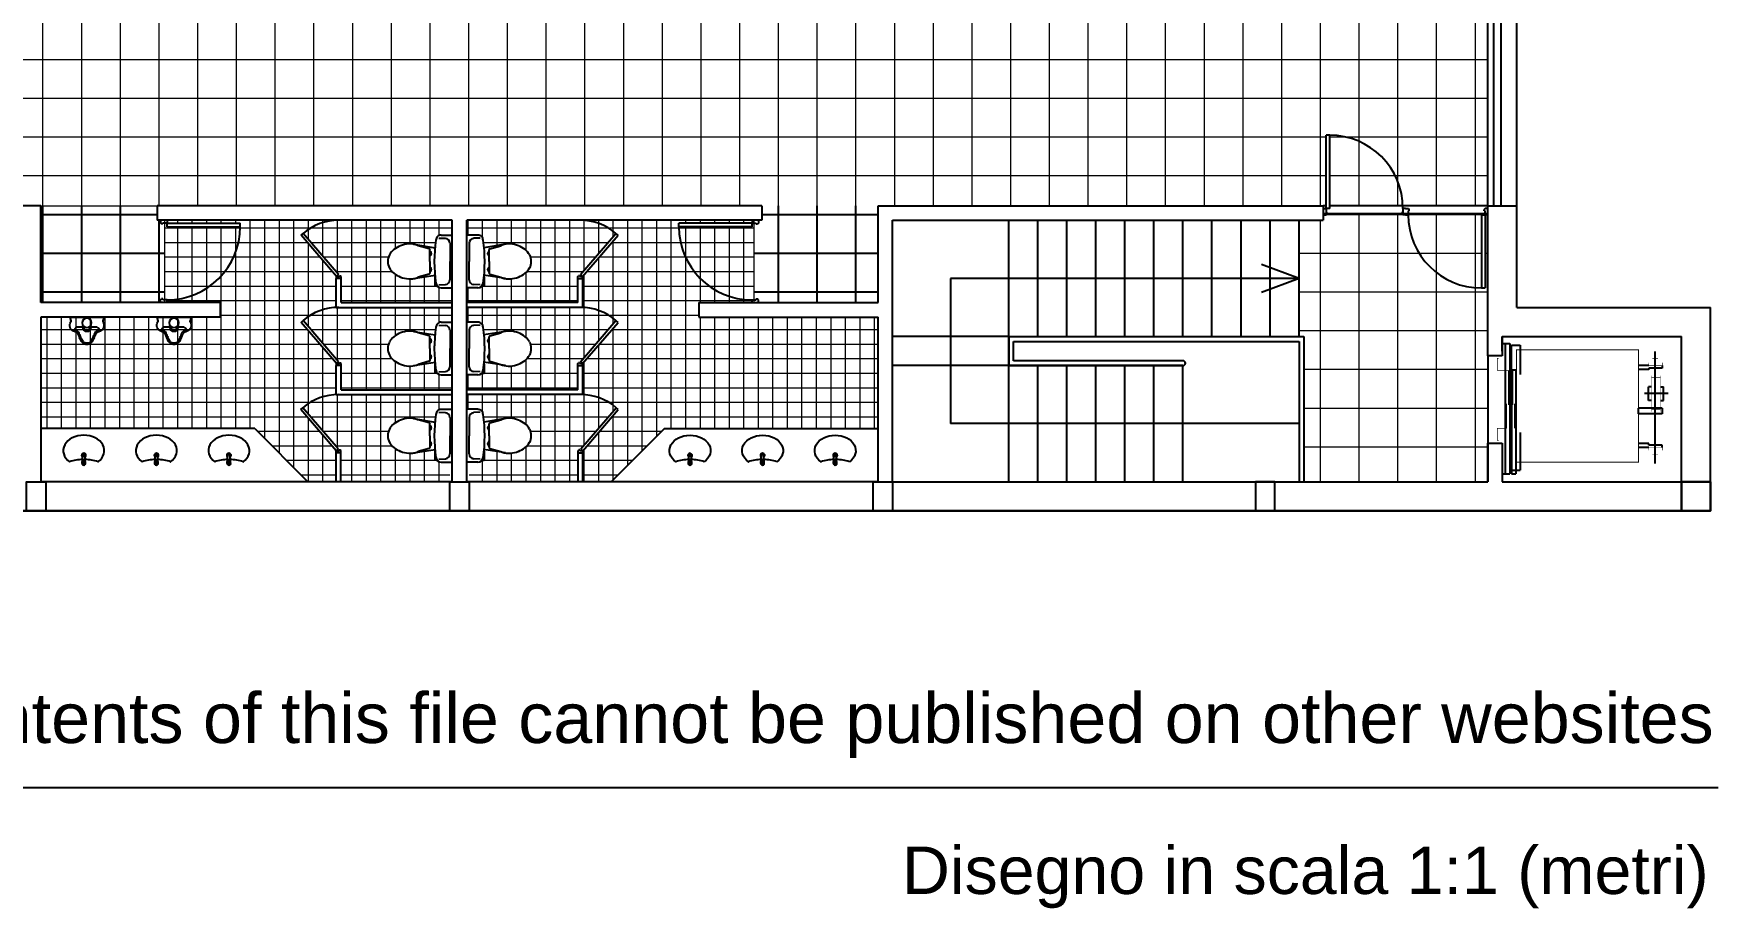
# Model space of a CAD drawing. Header units: millimetres. Extents: x 332.9 to 379.4, y 167.7 to 192.7.
# Drawn here: x 361.96 to 379.37, y 169.19 to 178.22 of the extents above; entities that cross this region are included whole.
import ezdxf

# ---------------------------------------------------------------- set-up
doc = ezdxf.new("R2010")
doc.units = ezdxf.units.MM
doc.layers.add('PAVIMENTAZIONE - flooring', color=250, linetype='Continuous', lineweight=5)
doc.styles.get("Standard").update_dxf_attribs({"font": 'arial.ttf'})
pattern_1 = [(90, (125.25827, 11.9578), (-0.4, 2e-17), []), (180, (125.25827, 11.9578), (-5e-17, -0.4), [])]
pattern_2 = [(180, (585.15074, 347.96846), (0, -0.15), []), (270, (585.15074, 347.96846), (0.15, -9e-18), [])]

msp = doc.modelspace()

# ---------------------------------------------------------------- hatches: boundary and pattern name
at = {"linetype": 'Continuous'}
h = msp.add_hatch(dxfattribs=at)
h.set_pattern_fill('_USER', color=256, scale=0.4, angle=90, style=0, double=1, pattern_type=0)
h.set_pattern_definition(pattern_1)
h.paths.add_polyline_path([(363.318, 176.269), (363.297, 176.269), (363.297, 176.26), (363.283, 176.26), (363.273, 176.269), (363.273, 176.297), (363.239, 176.297), (363.239, 176.447), (362.037, 176.447), (362.037, 175.447), (363.273, 175.447), (363.273, 175.476), (363.283, 175.485), (363.297, 175.485), (363.297, 175.476), (363.318, 175.476)])
h = msp.add_hatch(dxfattribs=at)
h.set_pattern_fill('_USER', color=256, scale=0.4, angle=90, style=0, double=1, pattern_type=0)
h.set_pattern_definition(pattern_1)
h.paths.add_polyline_path([(370.687, 176.447), (369.486, 176.447), (369.486, 176.297), (369.451, 176.297), (369.451, 176.269), (369.442, 176.26), (369.428, 176.26), (369.428, 176.269), (369.407, 176.269), (369.407, 175.476), (369.428, 175.476), (369.428, 175.485), (369.442, 175.485), (369.451, 175.476), (369.451, 175.447), (370.687, 175.447)])
at = {"layer": 'PAVIMENTAZIONE - flooring', "linetype": 'Continuous'}
h = msp.add_hatch(dxfattribs=at)
h.set_pattern_fill('_USER', color=251, scale=0.4, angle=90, style=0, double=1, pattern_type=0)
h.set_pattern_definition(pattern_1)
h.paths.add_polyline_path([(376.987, 178.447), (354.258, 178.447), (354.258, 178.433), (355.234, 178.433), (355.234, 178.384, -0.394387), (354.237, 177.447), (354.237, 177.447, -0.394387), (355.234, 176.511), (355.234, 176.462), (354.258, 176.462), (354.258, 176.447), (375.316, 176.447), (375.316, 177.175), (375.354, 177.175, -0.403471), (376.109, 176.447), (376.987, 176.447)])
h.paths.add_polyline_path([(355.234, 178.384), (354.258, 178.384), (354.258, 178.427), (354.237, 178.427), (354.237, 177.447, 0.394387)], flags=17)
h.paths.add_polyline_path([(354.237, 177.447), (354.237, 176.468), (354.258, 176.468), (354.258, 176.511), (355.234, 176.511, 0.394387)], flags=17)
h.paths.add_polyline_path([(375.354, 177.175), (375.354, 176.447), (376.109, 176.447, 0.403471)], flags=17)
h = msp.add_hatch(dxfattribs=at)
h.set_pattern_fill('_USER', color=251, scale=0.4, angle=90, style=0, double=1, pattern_type=0)
h.set_pattern_definition(pattern_1)
h.paths.add_polyline_path([(376.987, 176.354), (376.959, 176.354), (376.959, 175.598), (376.921, 175.598, -0.414214), (376.166, 176.354), (376.137, 176.354), (376.109, 176.354), (376.1, 176.363), (376.1, 176.372), (375.325, 176.372), (375.325, 176.363), (375.316, 176.354), (375.287, 176.354), (375.287, 176.297), (375.037, 176.297), (375.037, 175.097), (375.087, 175.097), (375.087, 173.597), (376.987, 173.597), (376.987, 173.997), (376.987, 174.897)])
h.paths.add_polyline_path([(376.921, 176.354), (376.959, 176.354), (376.959, 176.372), (376.166, 176.372), (376.166, 176.354, 0.414214), (376.921, 175.598)])
h = msp.add_hatch(dxfattribs=at)
h.set_pattern_fill('_USER', color=251, scale=0.15, style=0, double=1, pattern_type=0)
h.set_pattern_definition(pattern_2)
h.paths.add_polyline_path([(362.037, 174.147), (364.246, 174.147), (364.796, 173.597), (365.087, 173.597), (365.087, 173.897), (365.089, 173.897), (365.089, 173.918), (364.723, 174.343), (364.744, 174.362, -0.169865), (365.089, 174.497), (365.089, 174.797), (365.09, 174.797), (365.09, 174.818), (364.725, 175.243), (364.746, 175.262, -0.169187), (365.089, 175.397), (365.089, 175.697), (365.09, 175.697), (365.09, 175.718), (364.725, 176.143), (364.746, 176.162, -0.178241), (365.109, 176.297), (363.34, 176.297), (363.34, 176.269), (364.095, 176.269), (364.095, 176.231, -0.414214), (363.34, 175.476), (363.34, 175.447), (363.889, 175.447), (363.889, 175.297), (363.589, 175.297), (363.578, 175.258, 0.191102), (363.579, 175.25, -0.191102), (363.578, 175.258), (363.589, 175.297), (363.236, 175.297), (363.246, 175.258, -0.191103), (363.245, 175.25, 0.191103), (363.246, 175.258), (363.236, 175.297), (362.689, 175.297), (362.678, 175.258, 0.191102), (362.679, 175.25, -0.191102), (362.678, 175.258), (362.689, 175.297), (362.336, 175.297), (362.346, 175.258, -0.191101), (362.345, 175.25), (362.345, 175.25), (362.345, 175.25, -0.00003), (362.345, 175.25, 0.191102), (362.346, 175.258), (362.336, 175.297), (362.037, 175.297)])
h.paths.add_polyline_path([(365.11, 173.937), (365.089, 173.918), (365.12, 173.918), (365.12, 173.925), (365.13, 173.925), (365.137, 173.918), (365.137, 173.897), (365.137, 173.597), (366.262, 173.597), (366.262, 173.8), (366.172, 173.8, -0.294145), (366.124, 173.831), (366.124, 173.819), (366.108, 173.819), (366.108, 173.915, 0.026908), (366.11, 173.92, -0.001904), (366.109, 173.931), (365.914, 173.901, -0.077173), (365.837, 173.892, -0.083251), (365.754, 173.911, -0.091357), (365.685, 173.95, -0.110468), (365.638, 174.005, -0.114706), (365.622, 174.072, -0.114706), (365.638, 174.14, -0.110468), (365.685, 174.195, -0.091357), (365.754, 174.233, -0.083251), (365.837, 174.252, -0.069464), (365.907, 174.245), (366.109, 174.214, -0.013532), (366.119, 174.292, -0.414361), (366.172, 174.345), (366.287, 174.345), (366.287, 174.497), (365.107, 174.497, 0.178241), (364.744, 174.362)])
h.paths.add_polyline_path([(365.139, 174.547), (366.287, 174.547), (366.287, 174.7), (366.172, 174.7, -0.294145), (366.124, 174.731), (366.124, 174.719), (366.108, 174.719), (366.108, 174.815, 0.026908), (366.11, 174.82, -0.001904), (366.109, 174.831), (365.914, 174.801, -0.077173), (365.837, 174.792, -0.083251), (365.754, 174.811, -0.091357), (365.685, 174.85, -0.110468), (365.638, 174.905, -0.114706), (365.622, 174.972, -0.114706), (365.638, 175.04, -0.110468), (365.685, 175.095, -0.091357), (365.754, 175.133, -0.083251), (365.837, 175.152, -0.069464), (365.907, 175.145), (366.109, 175.114, -0.013532), (366.119, 175.192, -0.414361), (366.172, 175.245), (366.287, 175.245), (366.287, 175.397), (365.109, 175.397, 0.178241), (364.746, 175.262), (365.112, 174.837), (365.09, 174.818), (365.121, 174.818), (365.121, 174.825), (365.132, 174.825), (365.139, 174.818), (365.139, 174.797)])
h.paths.add_polyline_path([(365.09, 175.718), (365.121, 175.718), (365.121, 175.725), (365.132, 175.725), (365.139, 175.718), (365.139, 175.697), (365.139, 175.447), (366.287, 175.447), (366.287, 175.6), (366.172, 175.6, -0.294145), (366.124, 175.631), (366.124, 175.619), (366.108, 175.619), (366.108, 175.715, 0.026908), (366.11, 175.72, -0.001904), (366.109, 175.731), (365.914, 175.701, -0.077173), (365.837, 175.692, -0.083251), (365.754, 175.711, -0.091357), (365.685, 175.75, -0.110468), (365.638, 175.805, -0.114706), (365.622, 175.872, -0.114706), (365.638, 175.94, -0.110468), (365.685, 175.995, -0.091357), (365.754, 176.033, -0.083251), (365.837, 176.052, -0.069464), (365.907, 176.045), (366.109, 176.014, -0.013532), (366.119, 176.092, -0.414361), (366.172, 176.145), (366.287, 176.145), (366.287, 176.297), (365.109, 176.297, 0.178241), (364.746, 176.162), (365.112, 175.737)])
h.paths.add_polyline_path([(363.318, 175.476), (363.34, 175.476, 0.414214), (364.095, 176.231), (363.34, 176.231), (363.34, 176.269), (363.318, 176.269)], flags=17)
h = msp.add_hatch(dxfattribs=at)
h.set_pattern_fill('_USER', color=251, scale=0.15, style=0, double=1, pattern_type=0)
h.set_pattern_definition(pattern_2)
h.paths.add_polyline_path([(370.687, 174.147), (368.479, 174.147), (367.929, 173.597), (367.637, 173.597), (367.637, 173.897), (367.636, 173.897), (367.636, 173.918), (368.002, 174.343), (367.981, 174.362, 0.169865), (367.636, 174.497), (367.636, 174.797), (367.634, 174.797), (367.634, 174.818), (368, 175.243), (367.979, 175.262, 0.169187), (367.636, 175.397), (367.636, 175.697), (367.634, 175.697), (367.634, 175.718), (368, 176.143), (367.979, 176.162, 0.178241), (367.616, 176.297), (369.385, 176.297), (369.385, 176.269), (368.63, 176.269), (368.63, 176.231, 0.414214), (369.385, 175.476), (369.385, 175.447), (368.836, 175.447), (368.836, 175.297), (369.136, 175.297), (369.146, 175.258, -0.191102), (369.146, 175.25, 0.191102), (369.146, 175.258), (369.136, 175.297), (369.489, 175.297), (369.479, 175.258, 0.191103), (369.48, 175.25, -0.191103), (369.479, 175.258), (369.489, 175.297), (370.036, 175.297), (370.046, 175.258, -0.191102), (370.046, 175.25, 0.191102), (370.046, 175.258), (370.036, 175.297), (370.389, 175.297), (370.379, 175.258, 0.191101), (370.38, 175.25), (370.38, 175.25), (370.38, 175.25, 0.00003), (370.38, 175.25, -0.191102), (370.379, 175.258), (370.389, 175.297), (370.687, 175.297)])
h.paths.add_polyline_path([(367.615, 173.937), (367.636, 173.918), (367.605, 173.918), (367.605, 173.925), (367.594, 173.925), (367.587, 173.918), (367.587, 173.897), (367.587, 173.597), (366.462, 173.597), (366.462, 173.8), (366.553, 173.8, 0.294145), (366.601, 173.831), (366.601, 173.819), (366.617, 173.819), (366.617, 173.915, -0.026908), (366.615, 173.92, 0.001904), (366.616, 173.931), (366.811, 173.901, 0.077173), (366.887, 173.892, 0.083251), (366.971, 173.911, 0.091357), (367.039, 173.95, 0.110468), (367.087, 174.005, 0.114706), (367.102, 174.072, 0.114706), (367.087, 174.14, 0.110468), (367.039, 174.195, 0.091357), (366.971, 174.233, 0.083251), (366.887, 174.252, 0.069464), (366.818, 174.245), (366.615, 174.214, 0.013532), (366.606, 174.292, 0.414361), (366.553, 174.345), (366.437, 174.345), (366.437, 174.497), (367.618, 174.497, -0.178241), (367.981, 174.362)])
h.paths.add_polyline_path([(367.586, 174.547), (366.437, 174.547), (366.437, 174.7), (366.553, 174.7, 0.294145), (366.601, 174.731), (366.601, 174.719), (366.617, 174.719), (366.617, 174.815, -0.026908), (366.615, 174.82, 0.001904), (366.616, 174.831), (366.811, 174.801, 0.077173), (366.887, 174.792, 0.083251), (366.971, 174.811, 0.091357), (367.039, 174.85, 0.110468), (367.087, 174.905, 0.114706), (367.102, 174.972, 0.114706), (367.087, 175.04, 0.110468), (367.039, 175.095, 0.091357), (366.971, 175.133, 0.083251), (366.887, 175.152, 0.069464), (366.818, 175.145), (366.615, 175.114, 0.013532), (366.606, 175.192, 0.414361), (366.553, 175.245), (366.437, 175.245), (366.437, 175.397), (367.616, 175.397, -0.178241), (367.979, 175.262), (367.613, 174.837), (367.634, 174.818), (367.603, 174.818), (367.603, 174.825), (367.593, 174.825), (367.586, 174.818), (367.586, 174.797)])
h.paths.add_polyline_path([(367.634, 175.718), (367.603, 175.718), (367.603, 175.725), (367.593, 175.725), (367.586, 175.718), (367.586, 175.697), (367.586, 175.447), (366.437, 175.447), (366.437, 175.6), (366.553, 175.6, 0.294145), (366.601, 175.631), (366.601, 175.619), (366.617, 175.619), (366.617, 175.715, -0.026908), (366.615, 175.72, 0.001904), (366.616, 175.731), (366.811, 175.701, 0.077173), (366.887, 175.692, 0.083251), (366.971, 175.711, 0.091357), (367.039, 175.75, 0.110468), (367.087, 175.805, 0.114706), (367.102, 175.872, 0.114706), (367.087, 175.94, 0.110468), (367.039, 175.995, 0.091357), (366.971, 176.033, 0.083251), (366.887, 176.052, 0.069464), (366.818, 176.045), (366.615, 176.014, 0.013532), (366.606, 176.092, 0.414361), (366.553, 176.145), (366.437, 176.145), (366.437, 176.297), (367.616, 176.297, -0.178241), (367.979, 176.162), (367.613, 175.737)])
h.paths.add_polyline_path([(369.407, 175.476), (369.385, 175.476, -0.414214), (368.63, 176.231), (369.385, 176.231), (369.385, 176.269), (369.407, 176.269)], flags=17)

# ---------------------------------------------------------------- linework, layer by layer
at = {"linetype": 'Continuous'}
for p, q in [((376.987, 176.447), (376.987, 178.447)), ((377.05, 176.447), (377.05, 178.447)), ((377.125, 176.447), (377.125, 178.447)), ((377.287, 176.447), (377.287, 178.447)), ((375.354, 177.175), (375.316, 177.175)), ((375.316, 176.42), (375.316, 177.175)), ((375.354, 176.42), (375.354, 177.175)), ((362.037, 176.447), (361.424, 176.447)), ((362.037, 175.447), (362.037, 176.447)), ((369.486, 176.447), (363.239, 176.447)), ((363.239, 176.447), (363.239, 176.297)), ((369.486, 176.447), (369.486, 176.297)), ((370.687, 176.447), (375.287, 176.447)), ((370.687, 175.447), (370.687, 176.447)), ((375.316, 176.447), (375.287, 176.447)), ((375.287, 176.447), (375.287, 176.297)), ((375.287, 176.42), (375.316, 176.42)), ((375.287, 176.354), (375.316, 176.354)), ((375.354, 176.42), (375.316, 176.42)), ((375.316, 176.42), (375.316, 176.377)), ((375.316, 176.377), (375.325, 176.377)), ((375.316, 176.354), (375.325, 176.363)), ((375.325, 176.377), (375.325, 176.363)), ((376.987, 176.447), (375.354, 176.447)), ((376.1, 176.377), (376.1, 176.363)), ((376.109, 176.377), (376.1, 176.377)), ((376.109, 176.354), (376.1, 176.363)), ((376.109, 176.42), (376.109, 176.377)), ((376.137, 176.42), (376.109, 176.42)), ((376.137, 176.354), (376.109, 176.354)), ((376.137, 176.42), (376.166, 176.42)), ((376.137, 176.354), (376.166, 176.354)), ((376.166, 176.42), (376.175, 176.41)), ((376.166, 176.396), (376.175, 176.396)), ((376.166, 176.354), (376.166, 176.396)), ((376.175, 176.396), (376.175, 176.41)), ((376.921, 176.354), (376.959, 176.354)), ((376.921, 176.354), (376.921, 175.598)), ((376.959, 176.42), (376.95, 176.41)), ((376.95, 176.396), (376.95, 176.41)), ((376.959, 176.396), (376.95, 176.396)), ((376.987, 176.42), (376.959, 176.42)), ((376.959, 176.354), (376.959, 176.396)), ((376.959, 176.354), (376.959, 175.598)), ((376.987, 176.354), (376.959, 176.354)), ((376.987, 174.897), (376.987, 176.447)), ((376.987, 176.447), (377.287, 176.447)), ((377.287, 175.397), (377.287, 176.447)), ((366.287, 176.297), (363.239, 176.297)), ((363.273, 176.297), (363.273, 176.269)), ((363.273, 176.269), (363.283, 176.26)), ((363.297, 176.26), (363.283, 176.26)), ((363.297, 176.269), (363.297, 176.26)), ((363.34, 176.269), (363.297, 176.269)), ((363.34, 176.297), (363.34, 176.269)), ((363.34, 176.231), (363.34, 176.269)), ((363.34, 176.269), (364.095, 176.269)), ((363.34, 176.231), (364.095, 176.231)), ((364.095, 176.231), (364.095, 176.269)), ((364.725, 176.143), (364.746, 176.162)), ((365.112, 175.737), (364.746, 176.162)), ((366.287, 173.597), (366.287, 176.297)), ((366.437, 173.597), (366.437, 176.297)), ((369.486, 176.297), (366.437, 176.297)), ((367.613, 175.737), (367.979, 176.162)), ((368, 176.143), (367.979, 176.162)), ((368.63, 176.231), (368.63, 176.269)), ((369.385, 176.269), (368.63, 176.269)), ((369.385, 176.231), (368.63, 176.231)), ((369.385, 176.297), (369.385, 176.269)), ((369.385, 176.231), (369.385, 176.269)), ((369.385, 176.269), (369.428, 176.269)), ((369.428, 176.269), (369.428, 176.26)), ((369.428, 176.26), (369.442, 176.26)), ((369.451, 176.269), (369.442, 176.26)), ((369.451, 176.297), (369.451, 176.269)), ((370.837, 176.297), (375.287, 176.297)), ((370.837, 173.597), (370.837, 176.297)), ((372.037, 175.097), (372.037, 176.297)), ((372.337, 175.097), (372.337, 176.297)), ((372.637, 175.097), (372.637, 176.297)), ((372.937, 175.097), (372.937, 176.297)), ((373.237, 175.097), (373.237, 176.297)), ((373.537, 175.097), (373.537, 176.297)), ((373.837, 175.097), (373.837, 176.297)), ((374.137, 175.097), (374.137, 176.297)), ((374.437, 175.097), (374.437, 176.297)), ((374.737, 175.097), (374.737, 176.297)), ((375.037, 175.097), (375.037, 176.297)), ((365.09, 175.718), (364.725, 176.143)), ((365.886, 176.049), (366.111, 176.014)), ((366.049, 176.004), (365.935, 176.035)), ((366.057, 175.872), (366.057, 175.991)), ((366.15, 176.114), (366.217, 176.111)), ((366.172, 176.145), (366.287, 176.145)), ((366.264, 176.061), (366.264, 175.872)), ((366.287, 175.6), (366.287, 176.145)), ((366.553, 176.145), (366.437, 176.145)), ((366.437, 175.6), (366.437, 176.145)), ((366.461, 176.061), (366.461, 175.872)), ((366.575, 176.114), (366.508, 176.111)), ((366.839, 176.049), (366.613, 176.014)), ((366.667, 175.872), (366.667, 175.991)), ((366.676, 176.004), (366.79, 176.035)), ((367.634, 175.718), (368, 176.143)), ((366.057, 175.872), (366.057, 175.754)), ((366.102, 175.9), (366.102, 175.872)), ((366.264, 175.684), (366.264, 175.872)), ((366.461, 175.684), (366.461, 175.872)), ((366.622, 175.9), (366.622, 175.872)), ((366.667, 175.872), (366.667, 175.754)), ((375.037, 175.697), (374.65, 175.842)), ((365.139, 175.697), (365.089, 175.697)), ((365.089, 175.397), (365.089, 175.697)), ((365.112, 175.737), (365.09, 175.718)), ((365.09, 175.718), (365.121, 175.718)), ((365.09, 175.697), (365.09, 175.718)), ((365.121, 175.725), (365.132, 175.725)), ((365.121, 175.718), (365.121, 175.725)), ((365.139, 175.718), (365.132, 175.725)), ((365.139, 175.697), (365.139, 175.718)), ((365.139, 175.447), (365.139, 175.697)), ((365.886, 175.696), (366.111, 175.731)), ((366.049, 175.741), (365.935, 175.709)), ((366.108, 175.715), (366.108, 175.619)), ((366.124, 175.631), (366.124, 175.619)), ((366.15, 175.631), (366.217, 175.634)), ((366.575, 175.631), (366.508, 175.634)), ((366.601, 175.631), (366.601, 175.619)), ((366.839, 175.696), (366.614, 175.731)), ((366.617, 175.715), (366.617, 175.619)), ((366.676, 175.741), (366.79, 175.709)), ((367.586, 175.718), (367.593, 175.725)), ((367.586, 175.697), (367.586, 175.718)), ((367.586, 175.447), (367.586, 175.697)), ((367.586, 175.697), (367.636, 175.697)), ((367.603, 175.725), (367.593, 175.725)), ((367.603, 175.718), (367.603, 175.725)), ((367.634, 175.718), (367.603, 175.718)), ((367.613, 175.737), (367.634, 175.718)), ((367.634, 175.697), (367.634, 175.718)), ((367.636, 175.397), (367.636, 175.697)), ((375.037, 175.697), (371.437, 175.697)), ((371.437, 175.697), (371.437, 174.197)), ((375.037, 175.697), (374.65, 175.553)), ((363.273, 175.476), (363.283, 175.485)), ((363.273, 175.447), (363.273, 175.476)), ((363.297, 175.485), (363.283, 175.485)), ((363.297, 175.476), (363.297, 175.485)), ((363.34, 175.476), (363.297, 175.476)), ((363.34, 175.447), (363.34, 175.476)), ((366.124, 175.619), (366.108, 175.619)), ((366.172, 175.6), (366.287, 175.6)), ((366.553, 175.6), (366.437, 175.6)), ((366.601, 175.619), (366.617, 175.619)), ((369.385, 175.476), (369.428, 175.476)), ((369.385, 175.447), (369.385, 175.476)), ((369.428, 175.485), (369.442, 175.485)), ((369.428, 175.476), (369.428, 175.485)), ((369.451, 175.476), (369.442, 175.485)), ((369.451, 175.447), (369.451, 175.476)), ((376.921, 175.598), (376.959, 175.598)), ((363.889, 175.447), (362.037, 175.447)), ((362.037, 175.297), (362.037, 173.597)), ((363.889, 175.297), (362.037, 175.297)), ((362.336, 175.297), (362.689, 175.297)), ((362.336, 175.297), (362.689, 175.297)), ((363.236, 175.297), (363.589, 175.297)), ((363.236, 175.297), (363.589, 175.297)), ((363.889, 175.447), (363.889, 175.297)), ((365.089, 175.397), (366.287, 175.397)), ((365.139, 175.447), (366.287, 175.447)), ((367.586, 175.447), (366.437, 175.447)), ((367.636, 175.397), (366.437, 175.397)), ((368.836, 175.447), (370.687, 175.447)), ((368.836, 175.447), (368.836, 175.297)), ((368.836, 175.297), (370.687, 175.297)), ((370.687, 173.597), (370.687, 175.297)), ((377.287, 175.397), (379.287, 175.397)), ((379.287, 173.297), (379.287, 175.397)), ((362.475, 175.206), (362.472, 175.21)), ((362.475, 175.206), (362.472, 175.21)), ((363.375, 175.206), (363.372, 175.21)), ((363.375, 175.206), (363.372, 175.21)), ((364.725, 175.243), (364.746, 175.262)), ((365.09, 174.818), (364.725, 175.243)), ((365.112, 174.837), (364.746, 175.262)), ((365.886, 175.149), (366.111, 175.114)), ((366.049, 175.104), (365.935, 175.135)), ((366.15, 175.214), (366.217, 175.211)), ((366.172, 175.245), (366.287, 175.245)), ((366.264, 175.161), (366.264, 174.972)), ((366.287, 174.7), (366.287, 175.245)), ((366.553, 175.245), (366.437, 175.245)), ((366.437, 174.7), (366.437, 175.245)), ((366.461, 175.161), (366.461, 174.972)), ((366.575, 175.214), (366.508, 175.211)), ((366.839, 175.149), (366.613, 175.114)), ((366.676, 175.104), (366.79, 175.135)), ((367.613, 174.837), (367.979, 175.262)), ((367.634, 174.818), (368, 175.243)), ((368, 175.243), (367.979, 175.262)), ((366.057, 174.972), (366.057, 175.091)), ((366.057, 174.972), (366.057, 174.854)), ((366.102, 175), (366.102, 174.972)), ((366.264, 174.784), (366.264, 174.972)), ((366.461, 174.784), (366.461, 174.972)), ((366.622, 175), (366.622, 174.972)), ((366.667, 174.972), (366.667, 175.091)), ((366.667, 174.972), (366.667, 174.854)), ((372.037, 175.097), (370.837, 175.097)), ((372.037, 175.097), (373.237, 175.097)), ((372.037, 175.097), (372.037, 174.797)), ((372.037, 174.797), (372.037, 175.097)), ((372.037, 175.097), (375.087, 175.097)), ((372.087, 174.847), (372.087, 175.047)), ((372.087, 175.047), (375.037, 175.047)), ((375.037, 175.047), (375.037, 173.597)), ((375.087, 175.097), (375.087, 173.597)), ((377.137, 174.947), (377.137, 175.097)), ((377.137, 175.097), (377.137, 174.897)), ((377.137, 175.097), (378.987, 175.097)), ((377.137, 175.026), (377.214, 175.026)), ((377.167, 175.026), (377.167, 173.68)), ((377.214, 175.026), (377.214, 173.68)), ((377.231, 174.748), (377.231, 175.009)), ((377.231, 175.009), (377.32, 175.009)), ((377.32, 175.009), (377.32, 174.706)), ((378.718, 173.784), (378.718, 174.941)), ((378.987, 173.597), (378.987, 175.097)), ((365.139, 174.797), (365.089, 174.797)), ((365.089, 174.497), (365.089, 174.797)), ((365.112, 174.837), (365.09, 174.818)), ((365.09, 174.818), (365.121, 174.818)), ((365.09, 174.797), (365.09, 174.818)), ((365.121, 174.825), (365.132, 174.825)), ((365.121, 174.818), (365.121, 174.825)), ((365.139, 174.818), (365.132, 174.825)), ((365.139, 174.797), (365.139, 174.818)), ((365.139, 174.547), (365.139, 174.797)), ((365.886, 174.796), (366.111, 174.831)), ((366.049, 174.841), (365.935, 174.809)), ((366.108, 174.815), (366.108, 174.719)), ((366.839, 174.796), (366.614, 174.831)), ((366.617, 174.815), (366.617, 174.719)), ((366.676, 174.841), (366.79, 174.809)), ((367.586, 174.818), (367.593, 174.825)), ((367.586, 174.797), (367.586, 174.818)), ((367.586, 174.547), (367.586, 174.797)), ((367.586, 174.797), (367.636, 174.797)), ((367.603, 174.825), (367.593, 174.825)), ((367.603, 174.818), (367.603, 174.825)), ((367.634, 174.818), (367.603, 174.818)), ((367.613, 174.837), (367.634, 174.818)), ((367.634, 174.797), (367.634, 174.818)), ((367.636, 174.497), (367.636, 174.797)), ((372.037, 174.797), (370.837, 174.797)), ((372.037, 174.797), (373.837, 174.797)), ((372.037, 173.597), (372.037, 174.797)), ((373.837, 174.797), (372.037, 174.797)), ((373.837, 174.847), (372.087, 174.847)), ((372.337, 173.597), (372.337, 174.797)), ((372.637, 173.597), (372.637, 174.797)), ((372.937, 173.597), (372.937, 174.797)), ((373.237, 173.597), (373.237, 174.797)), ((373.537, 173.597), (373.537, 174.797)), ((373.837, 173.597), (373.837, 174.797)), ((376.987, 174.897), (376.987, 173.997)), ((377.137, 174.897), (376.987, 174.897)), ((376.987, 174.797), (376.987, 173.597)), ((378.651, 174.796), (378.544, 174.796)), ((378.651, 174.771), (378.651, 174.756)), ((378.79, 174.771), (378.651, 174.771)), ((378.79, 174.796), (378.79, 174.771)), ((366.124, 174.719), (366.108, 174.719)), ((366.124, 174.731), (366.124, 174.719)), ((366.15, 174.731), (366.217, 174.734)), ((366.172, 174.7), (366.287, 174.7)), ((366.553, 174.7), (366.437, 174.7)), ((366.575, 174.731), (366.508, 174.734)), ((366.601, 174.731), (366.601, 174.719)), ((366.601, 174.719), (366.617, 174.719)), ((377.231, 174.748), (377.231, 173.68)), ((377.277, 174.748), (377.231, 174.748)), ((377.277, 174.748), (377.277, 173.68)), ((378.651, 174.756), (378.544, 174.756)), ((365.089, 174.497), (366.287, 174.497)), ((365.139, 174.547), (366.287, 174.547)), ((367.586, 174.547), (366.437, 174.547)), ((367.636, 174.497), (366.437, 174.497)), ((378.851, 174.507), (378.606, 174.507)), ((378.649, 174.437), (378.649, 174.577)), ((378.679, 174.577), (378.649, 174.577)), ((378.679, 174.437), (378.649, 174.437)), ((378.772, 174.577), (378.802, 174.577)), ((378.772, 174.437), (378.802, 174.437)), ((378.802, 174.437), (378.802, 174.577)), ((364.723, 174.343), (364.744, 174.362)), ((365.089, 173.918), (364.723, 174.343)), ((365.11, 173.937), (364.744, 174.362)), ((365.886, 174.249), (366.111, 174.214)), ((366.15, 174.314), (366.217, 174.311)), ((366.172, 174.345), (366.287, 174.345)), ((366.264, 174.261), (366.264, 174.072)), ((366.287, 173.8), (366.287, 174.345)), ((366.553, 174.345), (366.437, 174.345)), ((366.437, 173.8), (366.437, 174.345)), ((366.461, 174.261), (366.461, 174.072)), ((366.575, 174.314), (366.508, 174.311)), ((366.839, 174.249), (366.613, 174.214)), ((367.615, 173.937), (367.981, 174.362)), ((367.636, 173.918), (368.002, 174.343)), ((368.002, 174.343), (367.981, 174.362)), ((378.79, 174.358), (378.544, 174.358)), ((378.544, 174.298), (378.544, 174.358)), ((378.79, 174.298), (378.544, 174.298)), ((378.79, 174.358), (378.79, 174.328)), ((378.79, 174.328), (378.79, 174.298)), ((364.246, 174.147), (362.037, 174.147)), ((364.246, 174.147), (364.796, 173.597)), ((366.049, 174.204), (365.935, 174.235)), ((366.057, 174.072), (366.057, 174.191)), ((366.057, 174.072), (366.057, 173.954)), ((366.102, 174.1), (366.102, 174.072)), ((366.264, 173.884), (366.264, 174.072)), ((366.461, 173.884), (366.461, 174.072)), ((366.622, 174.1), (366.622, 174.072)), ((366.667, 174.072), (366.667, 174.191)), ((366.667, 174.072), (366.667, 173.954)), ((366.676, 174.204), (366.79, 174.235)), ((368.479, 174.147), (367.929, 173.597)), ((368.479, 174.147), (370.687, 174.147)), ((375.037, 174.197), (371.437, 174.197)), ((377.32, 174.106), (377.32, 173.718)), ((365.137, 173.897), (365.087, 173.897)), ((365.087, 173.597), (365.087, 173.897)), ((365.11, 173.937), (365.089, 173.918)), ((365.089, 173.918), (365.12, 173.918)), ((365.089, 173.897), (365.089, 173.918)), ((365.12, 173.925), (365.13, 173.925)), ((365.12, 173.918), (365.12, 173.925)), ((365.137, 173.918), (365.13, 173.925)), ((365.137, 173.897), (365.137, 173.918)), ((365.137, 173.597), (365.137, 173.897)), ((365.886, 173.896), (366.111, 173.931)), ((366.049, 173.941), (365.935, 173.909)), ((366.108, 173.915), (366.108, 173.819)), ((366.839, 173.896), (366.614, 173.931)), ((366.617, 173.915), (366.617, 173.819)), ((366.676, 173.941), (366.79, 173.909)), ((367.587, 173.918), (367.594, 173.925)), ((367.587, 173.897), (367.587, 173.918)), ((367.587, 173.597), (367.587, 173.897)), ((367.587, 173.897), (367.637, 173.897)), ((367.605, 173.925), (367.594, 173.925)), ((367.605, 173.918), (367.605, 173.925)), ((367.636, 173.918), (367.605, 173.918)), ((367.615, 173.937), (367.636, 173.918)), ((367.636, 173.897), (367.636, 173.918)), ((367.637, 173.597), (367.637, 173.897)), ((376.987, 173.597), (376.987, 173.997)), ((376.987, 173.997), (377.137, 173.997)), ((377.137, 173.997), (377.137, 173.597)), ((378.651, 173.991), (378.544, 173.991)), ((378.651, 173.951), (378.544, 173.951)), ((378.651, 173.976), (378.651, 173.991)), ((378.79, 173.976), (378.651, 173.976)), ((378.79, 173.951), (378.79, 173.976)), ((362.463, 173.787), (362.47, 173.87)), ((362.497, 173.786), (362.491, 173.87)), ((363.213, 173.787), (363.22, 173.87)), ((363.247, 173.786), (363.241, 173.87)), ((363.963, 173.787), (363.97, 173.87)), ((363.997, 173.786), (363.991, 173.87)), ((366.124, 173.819), (366.108, 173.819)), ((366.124, 173.831), (366.124, 173.819)), ((366.15, 173.831), (366.217, 173.834)), ((366.172, 173.8), (366.287, 173.8)), ((366.553, 173.8), (366.437, 173.8)), ((366.575, 173.831), (366.508, 173.834)), ((366.601, 173.831), (366.601, 173.819)), ((366.601, 173.819), (366.617, 173.819)), ((368.727, 173.786), (368.734, 173.87)), ((368.761, 173.787), (368.755, 173.87)), ((369.477, 173.786), (369.484, 173.87)), ((369.511, 173.787), (369.505, 173.87)), ((370.227, 173.786), (370.234, 173.87)), ((370.261, 173.787), (370.255, 173.87)), ((377.231, 173.718), (377.32, 173.718)), ((366.287, 173.597), (362.037, 173.597)), ((370.687, 173.597), (366.437, 173.597)), ((370.837, 173.597), (376.987, 173.597)), ((377.137, 173.68), (377.214, 173.68)), ((377.137, 173.597), (378.987, 173.597)), ((377.137, 173.597), (378.987, 173.597)), ((377.231, 173.68), (377.277, 173.68)), ((379.287, 173.597), (379.287, 173.297)), ((379.287, 173.597), (379.287, 173.297)), ((379.287, 173.597), (379.287, 173.297)), ((379.287, 173.597), (379.287, 173.297)), ((379.287, 173.597), (379.287, 173.297)), ((379.287, 173.597), (379.287, 173.297)), ((332.987, 173.297), (379.287, 173.297)), ((379.287, 173.297), (332.987, 173.297)), ((333.033, 170.438), (379.369, 170.438))]:
    msp.add_line(p, q, dxfattribs=at)
at = {"linetype": 'Continuous', "extrusion": (2.18699e-28, -1.22461e-16, -1)}
for p, q in [((362.336, 175.297), (362.346, 175.258)), ((362.689, 175.297), (362.678, 175.258)), ((363.236, 175.297), (363.246, 175.258)), ((363.589, 175.297), (363.578, 175.258))]:
    msp.add_line(p, q, dxfattribs=at)
at = {"linetype": 'Continuous', "extrusion": (2.03918e-28, -1.22461e-16, -1)}
for p, q in [((362.336, 175.297), (362.346, 175.258)), ((362.689, 175.297), (362.678, 175.258)), ((363.236, 175.297), (363.246, 175.258)), ((363.589, 175.297), (363.578, 175.258))]:
    msp.add_line(p, q, dxfattribs=at)
at = {"linetype": 'Continuous'}
for points, const_width in [([(377.283, 174.748), (377.283, 174.958), (378.544, 174.958), (378.544, 173.798), (377.283, 173.798), (377.283, 174.149)], 0.01), ([(377.2, 174.748), (377.085, 174.748), (377.085, 174.872), (377.1, 174.872)], 0.005), ([(378.79, 174.796), (378.651, 174.796), (378.651, 174.826)], 0.005), ([(378.746, 174.872), (378.686, 174.872)], 0.005), ([(378.716, 174.821), (378.716, 174.872)], 0.005), ([(378.79, 174.796), (378.79, 174.826)], 0.005), ([(377.2, 174.39), (377.2, 174.749)], 0.01), ([(377.247, 174.39), (377.247, 174.741)], 0.01), ([(378.679, 174.322), (378.679, 174.691)], 0.005), ([(378.772, 174.672), (378.679, 174.672)], 0.005), ([(378.772, 174.322), (378.772, 174.691)], 0.005), ([(377.181, 174.148), (377.181, 174.403)], 0.01), ([(377.263, 174.148), (377.263, 174.403)], 0.01), ([(378.772, 174.341), (378.679, 174.341)], 0.005), ([(377.181, 174.148), (377.086, 174.148), (377.086, 174.025), (377.101, 174.025)], 0.005), ([(378.79, 173.951), (378.651, 173.951), (378.651, 173.921)], 0.005), ([(378.716, 173.925), (378.716, 173.875)], 0.005), ([(378.79, 173.951), (378.79, 173.921)], 0.005), ([(378.746, 173.875), (378.686, 173.875)], 0.005)]:
    msp.add_lwpolyline(points, dxfattribs=dict(at, const_width=const_width))
for points in [[(362.478, 173.801), (362.478, 173.827), (362.483, 173.827), (362.483, 173.801)], [(363.228, 173.801), (363.228, 173.827), (363.233, 173.827), (363.233, 173.801)], [(363.978, 173.801), (363.978, 173.827), (363.983, 173.827), (363.983, 173.801)], [(368.747, 173.801), (368.747, 173.827), (368.742, 173.827), (368.742, 173.801)], [(369.497, 173.801), (369.497, 173.827), (369.492, 173.827), (369.492, 173.801)], [(370.247, 173.801), (370.247, 173.827), (370.242, 173.827), (370.242, 173.801)]]:
    msp.add_lwpolyline(points, dxfattribs=at)
for points in [[(362.087, 173.297), (361.887, 173.297), (361.887, 173.597), (362.087, 173.597)], [(366.462, 173.297), (366.262, 173.297), (366.262, 173.597), (366.462, 173.597)], [(370.837, 173.297), (370.637, 173.297), (370.637, 173.597), (370.837, 173.597)], [(374.587, 173.297), (374.787, 173.297), (374.787, 173.597), (374.587, 173.597)], [(374.587, 173.297), (374.787, 173.297), (374.787, 173.597), (374.587, 173.597)], [(378.987, 173.297), (379.287, 173.297), (379.287, 173.597), (378.987, 173.597)], [(378.987, 173.297), (379.287, 173.297), (379.287, 173.597), (378.987, 173.597)], [(379.287, 173.297), (378.987, 173.297), (378.987, 173.597), (379.287, 173.597)], [(379.287, 173.297), (378.987, 173.297), (378.987, 173.597), (379.287, 173.597)]]:
    msp.add_lwpolyline(points, close=True, dxfattribs=at)
at = {"linetype": 'Continuous', "extrusion": (2.18699e-28, -1.22461e-16, -1)}
for centre in [(-362.512, 175.238), (-363.412, 175.238)]:
    msp.add_circle(centre, 0.049, dxfattribs=at)
at = {"linetype": 'Continuous', "extrusion": (2.03918e-28, -1.22461e-16, -1)}
for centre in [(-362.512, 175.238), (-363.412, 175.238)]:
    msp.add_circle(centre, 0.049, dxfattribs=at)
at = {"linetype": 'Continuous'}
for centre, radius in [((362.48, 173.786), 0.0153), ((362.48, 173.786), 0.00893), ((363.23, 173.786), 0.0153), ((363.23, 173.786), 0.00893), ((363.98, 173.786), 0.0153), ((363.98, 173.786), 0.00893), ((368.744, 173.786), 0.0153), ((368.744, 173.786), 0.00893), ((369.494, 173.786), 0.0153), ((369.494, 173.786), 0.00893), ((370.244, 173.786), 0.0153), ((370.244, 173.786), 0.00893)]:
    msp.add_circle(centre, radius, dxfattribs=at)
for centre, radius, start, end in [((375.354, 176.42), 0.756, 0, 90), ((376.921, 176.354), 0.756, 180, 270), ((363.34, 176.231), 0.756, 270, 0), ((365.112, 175.737), 0.561, 89.6917, 130.7335), ((367.613, 175.737), 0.561, 49.2665, 90.3083), ((369.385, 176.231), 0.756, 180, 270), ((365.783, 175.862), 0.165, 126.4256, 151.6408), ((365.825, 175.829), 0.217, 109.2429, 130.1223), ((365.852, 175.793), 0.26, 93.2477, 112.2837), ((365.846, 175.801), 0.252, 72.6858, 92.0293), ((365.855, 175.868), 0.185, 64.574, 69.1093), ((366.044, 175.991), 0.0136, 0, 66.5602), ((367.559, 175.871), 1.457, 171.2634, 188.7874), ((366.172, 176.092), 0.0529, 90, 180.0288), ((366.214, 176.061), 0.0495, 0, 87.2738), ((366.511, 176.061), 0.0495, 92.7262, 180), ((366.553, 176.092), 0.0529, 359.9712, 90), ((365.166, 175.871), 1.457, 351.2126, 8.7366), ((366.681, 175.991), 0.0136, 113.4398, 180), ((366.87, 175.868), 0.185, 110.8907, 115.426), ((366.878, 175.801), 0.252, 87.9707, 107.3142), ((366.873, 175.793), 0.26, 67.7163, 86.7523), ((366.9, 175.829), 0.217, 49.8777, 70.7571), ((366.941, 175.862), 0.165, 28.3592, 53.5744), ((365.776, 175.872), 0.154, 153.8256, 180), ((365.776, 175.872), 0.154, 180, 206.1744), ((365.783, 175.883), 0.165, 208.3592, 233.5744), ((366.045, 175.953), 0.0271, 297.1269, 62.8731), ((366.045, 175.788), 0.0271, 297.1269, 62.8731), ((366.68, 175.953), 0.0271, 117.1269, 242.8731), ((366.68, 175.788), 0.0271, 117.1269, 242.8731), ((366.941, 175.883), 0.165, 306.4256, 331.6408), ((366.949, 175.872), 0.154, 0, 26.1744), ((366.949, 175.872), 0.154, 333.8256, 0), ((365.825, 175.916), 0.217, 229.8777, 250.7571), ((365.852, 175.952), 0.26, 247.7163, 266.7523), ((365.849, 175.943), 0.251, 267.3705, 286.7395), ((365.855, 175.876), 0.185, 290.8907, 295.426), ((366.044, 175.754), 0.0136, 293.4398, 0), ((366.06, 175.741), 0.0548, 331.1139, 342.3217), ((366.172, 175.653), 0.0529, 184.9414, 270), ((366.214, 175.684), 0.0495, 272.7262, 0), ((366.511, 175.684), 0.0495, 180, 267.2738), ((366.553, 175.653), 0.0529, 270, 355.0586), ((366.665, 175.741), 0.0548, 197.6783, 208.8861), ((366.681, 175.754), 0.0136, 180, 246.5602), ((366.87, 175.876), 0.185, 244.574, 249.1093), ((366.876, 175.943), 0.251, 253.2605, 272.6295), ((366.873, 175.952), 0.26, 273.2477, 292.2837), ((366.9, 175.916), 0.217, 289.2429, 310.1223), ((365.112, 174.837), 0.561, 89.6917, 130.7335), ((367.613, 174.837), 0.561, 49.2665, 90.3083), ((365.825, 174.929), 0.217, 109.2429, 130.1223), ((365.852, 174.893), 0.26, 93.2477, 112.2837), ((365.846, 174.901), 0.252, 72.6858, 92.0293), ((365.855, 174.968), 0.185, 64.574, 69.1093), ((367.559, 174.971), 1.457, 171.2634, 188.7874), ((366.172, 175.192), 0.0529, 90, 180.0288), ((366.214, 175.161), 0.0495, 0, 87.2738), ((366.511, 175.161), 0.0495, 92.7262, 180), ((366.553, 175.192), 0.0529, 359.9712, 90), ((365.166, 174.971), 1.457, 351.2126, 8.7366), ((366.87, 174.968), 0.185, 110.8907, 115.426), ((366.878, 174.901), 0.252, 87.9707, 107.3142), ((366.873, 174.893), 0.26, 67.7163, 86.7523), ((366.9, 174.929), 0.217, 49.8777, 70.7571), ((365.776, 174.972), 0.154, 153.8256, 180), ((365.776, 174.972), 0.154, 180, 206.1744), ((365.783, 174.962), 0.165, 126.4256, 151.6408), ((366.044, 175.091), 0.0136, 0, 66.5602), ((366.045, 175.053), 0.0271, 297.1269, 62.8731), ((366.68, 175.053), 0.0271, 117.1269, 242.8731), ((366.681, 175.091), 0.0136, 113.4398, 180), ((366.941, 174.962), 0.165, 28.3592, 53.5744), ((366.949, 174.972), 0.154, 0, 26.1744), ((366.949, 174.972), 0.154, 333.8256, 0), ((365.783, 174.983), 0.165, 208.3592, 233.5744), ((365.825, 175.016), 0.217, 229.8777, 250.7571), ((365.852, 175.052), 0.26, 247.7163, 266.7523), ((365.849, 175.043), 0.251, 267.3705, 286.7395), ((365.855, 174.976), 0.185, 290.8907, 295.426), ((366.044, 174.854), 0.0136, 293.4398, 0), ((366.045, 174.888), 0.0271, 297.1269, 62.8731), ((366.06, 174.841), 0.0548, 331.1139, 342.3217), ((366.214, 174.784), 0.0495, 272.7262, 0), ((366.511, 174.784), 0.0495, 180, 267.2738), ((366.665, 174.841), 0.0548, 197.6783, 208.8861), ((366.68, 174.888), 0.0271, 117.1269, 242.8731), ((366.681, 174.854), 0.0136, 180, 246.5602), ((366.87, 174.976), 0.185, 244.574, 249.1093), ((366.876, 175.043), 0.251, 253.2605, 272.6295), ((366.873, 175.052), 0.26, 273.2477, 292.2837), ((366.9, 175.016), 0.217, 289.2429, 310.1223), ((366.941, 174.983), 0.165, 306.4256, 331.6408), ((373.837, 174.822), 0.025, 270, 90), ((366.172, 174.753), 0.0529, 184.9414, 270), ((366.553, 174.753), 0.0529, 270, 355.0586), ((365.11, 173.937), 0.561, 89.6917, 130.7335), ((367.615, 173.937), 0.561, 49.2665, 90.3083), ((365.852, 173.993), 0.26, 93.2477, 112.2837), ((365.846, 174.001), 0.252, 72.6858, 92.0293), ((365.855, 174.068), 0.185, 64.574, 69.1093), ((367.559, 174.071), 1.457, 171.2634, 188.7874), ((366.172, 174.292), 0.0529, 90, 180.0288), ((366.214, 174.261), 0.0495, 0, 87.2738), ((366.511, 174.261), 0.0495, 92.7262, 180), ((366.553, 174.292), 0.0529, 359.9712, 90), ((365.166, 174.071), 1.457, 351.2126, 8.7366), ((366.87, 174.068), 0.185, 110.8907, 115.426), ((366.878, 174.001), 0.252, 87.9707, 107.3142), ((366.873, 173.993), 0.26, 67.7163, 86.7523), ((365.776, 174.072), 0.154, 153.8256, 180), ((365.776, 174.072), 0.154, 180, 206.1744), ((365.783, 174.062), 0.165, 126.4256, 151.6408), ((365.825, 174.029), 0.217, 109.2429, 130.1223), ((366.044, 174.191), 0.0136, 0, 66.5602), ((366.045, 174.153), 0.0271, 297.1269, 62.8731), ((366.68, 174.153), 0.0271, 117.1269, 242.8731), ((366.681, 174.191), 0.0136, 113.4398, 180), ((366.9, 174.029), 0.217, 49.8777, 70.7571), ((366.941, 174.062), 0.165, 28.3592, 53.5744), ((366.949, 174.072), 0.154, 0, 26.1744), ((366.949, 174.072), 0.154, 333.8256, 0), ((362.48, 173.869), 0.0223, 302.0352, 237.9994), ((363.23, 173.869), 0.0223, 302.0352, 237.9994), ((363.98, 173.869), 0.0223, 302.0352, 237.9994), ((365.783, 174.083), 0.165, 208.3592, 233.5744), ((365.825, 174.116), 0.217, 229.8777, 250.7571), ((365.852, 174.152), 0.26, 247.7163, 266.7523), ((365.849, 174.143), 0.251, 267.3705, 286.7395), ((365.855, 174.076), 0.185, 290.8907, 295.426), ((366.044, 173.954), 0.0136, 293.4398, 0), ((366.045, 173.988), 0.0271, 297.1269, 62.8731), ((366.06, 173.941), 0.0548, 331.1139, 342.3217), ((366.665, 173.941), 0.0548, 197.6783, 208.8861), ((366.68, 173.988), 0.0271, 117.1269, 242.8731), ((366.681, 173.954), 0.0136, 180, 246.5602), ((366.87, 174.076), 0.185, 244.574, 249.1093), ((366.876, 174.143), 0.251, 253.2605, 272.6295), ((366.873, 174.152), 0.26, 273.2477, 292.2837), ((366.9, 174.116), 0.217, 289.2429, 310.1223), ((366.941, 174.083), 0.165, 306.4256, 331.6408), ((368.744, 173.869), 0.0223, 302.0006, 237.9648), ((369.494, 173.869), 0.0223, 302.0006, 237.9648), ((370.244, 173.869), 0.0223, 302.0006, 237.9648), ((362.48, 173.363), 0.464, 91.7096, 108.476), ((362.48, 173.785), 0.0171, 172.9753, 4.6327), ((362.48, 173.87), 0.0102, 0.005, 180.005), ((362.48, 173.363), 0.464, 71.5335, 88.3001), ((362.499, 173.98), 0.219, 305.7818, 306.8749), ((363.23, 173.363), 0.464, 91.7096, 108.476), ((363.23, 173.785), 0.0171, 172.9753, 4.6327), ((363.23, 173.87), 0.0102, 0.005, 180.005), ((363.23, 173.363), 0.464, 71.5335, 88.3001), ((363.249, 173.98), 0.219, 305.7818, 306.8749), ((363.98, 173.363), 0.464, 91.7096, 108.476), ((363.98, 173.785), 0.0171, 172.9753, 4.6327), ((363.98, 173.87), 0.0102, 0.005, 180.005), ((363.98, 173.363), 0.464, 71.5335, 88.3001), ((363.999, 173.98), 0.219, 305.7818, 306.8749), ((366.172, 173.853), 0.0529, 184.9414, 270), ((366.214, 173.884), 0.0495, 272.7262, 0), ((366.511, 173.884), 0.0495, 180, 267.2738), ((366.553, 173.853), 0.0529, 270, 355.0586), ((368.726, 173.98), 0.219, 233.1251, 234.2182), ((368.744, 173.363), 0.464, 91.6999, 108.4665), ((368.744, 173.785), 0.0171, 175.3673, 7.0247), ((368.744, 173.87), 0.0102, 359.995, 179.995), ((368.744, 173.363), 0.464, 71.524, 88.2904), ((369.476, 173.98), 0.219, 233.1251, 234.2182), ((369.494, 173.363), 0.464, 91.6999, 108.4665), ((369.494, 173.785), 0.0171, 175.3673, 7.0247), ((369.494, 173.87), 0.0102, 359.995, 179.995), ((369.494, 173.363), 0.464, 71.524, 88.2904), ((370.226, 173.98), 0.219, 233.1251, 234.2182), ((370.244, 173.363), 0.464, 91.6999, 108.4665), ((370.244, 173.785), 0.0171, 175.3673, 7.0247), ((370.244, 173.87), 0.0102, 359.995, 179.995), ((370.244, 173.363), 0.464, 71.524, 88.2904)]:
    msp.add_arc(centre, radius, start, end, dxfattribs=at)
at = {"linetype": 'Continuous', "extrusion": (2.18699e-28, -1.22461e-16, -1)}
for centre, radius, start, end in [((-362.413, 175.213), 0.0777, 342.3306, 28.5992), ((-362.379, 175.196), 0.0405, 311.4974, 349.7472), ((-362.336, 175.255), 0.0105, 165.3236, 208.5992), ((-362.382, 175.198), 0.0433, 294.4965, 312.9237), ((-362.413, 175.251), 0.105, 284.3585, 297.8909), ((-362.441, 175.134), 0.0687, 21.717, 61.9227), ((-362.38, 175.159), 0.00314, 299.3607, 21.717), ((-362.391, 175.179), 0.0261, 282.6126, 299.3607), ((-362.387, 175.17), 0.00464, 306.2022, 5.1154), ((-362.391, 175.179), 0.0147, 282.6126, 299.3607), ((-362.375, 175.106), 0.0485, 102.6126, 130.5175), ((-362.368, 175.079), 0.0727, 105.1562, 123.2992), ((-362.375, 175.106), 0.06, 102.6126, 130.5175), ((-362.383, 175.113), 0.0385, 128.3929, 161.1719), ((-362.396, 175.119), 0.0239, 119.3667, 139.6904), ((-362.512, 172.636), 2.562, 87.6853, 89.3952), ((-362.383, 175.113), 0.05, 128.3929, 161.1719), ((-362.033, 174.932), 0.432, 153.4956, 159.3998), ((-362.033, 174.932), 0.443, 153.4956, 159.3998), ((-362.512, 175.187), 0.0397, 165.1723, 14.8277), ((-362.512, 175.187), 0.0282, 158.5556, 21.4444), ((-362.512, 172.636), 2.562, 90.6048, 92.3147), ((-362.991, 174.932), 0.443, 20.6002, 26.5044), ((-362.991, 174.932), 0.432, 20.6002, 26.5044), ((-362.642, 175.113), 0.05, 18.8281, 51.6071), ((-362.642, 175.113), 0.0385, 18.8281, 51.6071), ((-362.649, 175.106), 0.06, 49.4825, 77.3874), ((-362.628, 175.119), 0.0239, 40.3096, 60.6333), ((-362.583, 175.134), 0.0687, 118.0773, 158.283), ((-362.657, 175.079), 0.0727, 56.7008, 74.8438), ((-362.649, 175.106), 0.0485, 49.4825, 77.3874), ((-362.633, 175.179), 0.0147, 240.6393, 257.3874), ((-362.612, 175.251), 0.105, 242.1091, 255.6415), ((-362.633, 175.179), 0.0261, 240.6393, 257.3874), ((-362.637, 175.17), 0.00464, 174.8846, 233.7978), ((-362.644, 175.159), 0.00314, 158.283, 240.6393), ((-362.643, 175.198), 0.0433, 227.0763, 245.5035), ((-362.645, 175.196), 0.0405, 190.2528, 228.5026), ((-362.689, 175.255), 0.0105, 331.4008, 14.6764), ((-362.611, 175.213), 0.0777, 151.4008, 197.6694), ((-363.313, 175.213), 0.0777, 342.3306, 28.5992), ((-363.279, 175.196), 0.0405, 311.4974, 349.7472), ((-363.236, 175.255), 0.0105, 165.3236, 208.5992), ((-363.282, 175.198), 0.0433, 294.4965, 312.9237), ((-363.313, 175.251), 0.105, 284.3585, 297.8909), ((-363.341, 175.134), 0.0687, 21.717, 61.9227), ((-363.28, 175.159), 0.00314, 299.3607, 21.717), ((-363.291, 175.179), 0.0261, 282.6126, 299.3607), ((-363.287, 175.17), 0.00464, 306.2022, 5.1154), ((-363.291, 175.179), 0.0147, 282.6126, 299.3607), ((-363.275, 175.106), 0.0485, 102.6126, 130.5175), ((-363.268, 175.079), 0.0727, 105.1562, 123.2992), ((-363.275, 175.106), 0.06, 102.6126, 130.5175), ((-363.283, 175.113), 0.0385, 128.3929, 161.1719), ((-363.296, 175.119), 0.0239, 119.3667, 139.6904), ((-363.412, 172.636), 2.562, 87.6853, 89.3952), ((-363.283, 175.113), 0.05, 128.3929, 161.1719), ((-362.933, 174.932), 0.432, 153.4956, 159.3998), ((-362.933, 174.932), 0.443, 153.4956, 159.3998), ((-363.412, 175.187), 0.0397, 165.1723, 14.8277), ((-363.412, 175.187), 0.0282, 158.5556, 21.4444), ((-363.412, 172.636), 2.562, 90.6048, 92.3147), ((-363.891, 174.932), 0.443, 20.6002, 26.5044), ((-363.891, 174.932), 0.432, 20.6002, 26.5044), ((-363.542, 175.113), 0.05, 18.8281, 51.6071), ((-363.542, 175.113), 0.0385, 18.8281, 51.6071), ((-363.549, 175.106), 0.06, 49.4825, 77.3874), ((-363.528, 175.119), 0.0239, 40.3096, 60.6333), ((-363.483, 175.134), 0.0687, 118.0773, 158.283), ((-363.557, 175.079), 0.0727, 56.7008, 74.8438), ((-363.549, 175.106), 0.0485, 49.4825, 77.3874), ((-363.533, 175.179), 0.0147, 240.6393, 257.3874), ((-363.512, 175.251), 0.105, 242.1091, 255.6415), ((-363.533, 175.179), 0.0261, 240.6393, 257.3874), ((-363.537, 175.17), 0.00464, 174.8846, 233.7978), ((-363.544, 175.159), 0.00314, 158.283, 240.6393), ((-363.543, 175.198), 0.0433, 227.0763, 245.5035), ((-363.545, 175.196), 0.0405, 190.2528, 228.5026), ((-363.589, 175.255), 0.0105, 331.4008, 14.6764), ((-363.511, 175.213), 0.0777, 151.4008, 197.6694), ((-362.61, 175.156), 0.188, 320.3715, 337.3898), ((-362.61, 175.156), 0.176, 320.3715, 337.3898), ((-362.517, 175.08), 0.0672, 290.237, 319.2584), ((-362.517, 175.081), 0.057, 291.3792, 319.1159), ((-362.512, 175.099), 0.0838, 257.178, 283.1439), ((-362.512, 175.101), 0.0742, 257.9395, 282.0605), ((-362.507, 175.081), 0.057, 220.8841, 248.6208), ((-362.507, 175.081), 0.0685, 220.8841, 249.4118), ((-362.414, 175.156), 0.176, 202.6102, 219.6285), ((-362.414, 175.156), 0.188, 202.6102, 219.6285), ((-363.51, 175.156), 0.188, 320.3715, 337.3898), ((-363.51, 175.156), 0.176, 320.3715, 337.3898), ((-363.417, 175.08), 0.0672, 290.237, 319.2584), ((-363.417, 175.081), 0.057, 291.3792, 319.1159), ((-363.412, 175.099), 0.0838, 257.178, 283.1439), ((-363.412, 175.101), 0.0742, 257.9395, 282.0605), ((-363.407, 175.081), 0.057, 220.8841, 248.6208), ((-363.407, 175.081), 0.0685, 220.8841, 249.4118), ((-363.314, 175.156), 0.176, 202.6102, 219.6285), ((-363.314, 175.156), 0.188, 202.6102, 219.6285)]:
    msp.add_arc(centre, radius, start, end, dxfattribs=at)
at = {"linetype": 'Continuous', "extrusion": (2.03918e-28, -1.22461e-16, -1)}
for centre, radius, start, end in [((-362.413, 175.213), 0.0777, 342.3306, 28.5992), ((-362.379, 175.196), 0.0405, 311.4974, 349.7472), ((-362.336, 175.255), 0.0105, 165.3236, 208.5992), ((-362.382, 175.198), 0.0433, 294.4965, 312.9237), ((-362.413, 175.251), 0.105, 284.3585, 297.8909), ((-362.441, 175.134), 0.0687, 21.717, 61.9227), ((-362.38, 175.159), 0.00314, 299.3607, 21.717), ((-362.391, 175.179), 0.0261, 282.6126, 299.3607), ((-362.387, 175.17), 0.00464, 306.2022, 5.1154), ((-362.391, 175.179), 0.0147, 282.6126, 299.3607), ((-362.375, 175.106), 0.0485, 102.6126, 130.5175), ((-362.368, 175.079), 0.0727, 105.1562, 123.2992), ((-362.375, 175.106), 0.06, 102.6126, 130.5175), ((-362.383, 175.113), 0.0385, 128.3929, 161.1719), ((-362.396, 175.119), 0.0239, 119.3667, 139.6904), ((-362.512, 172.636), 2.562, 87.6853, 89.3952), ((-362.383, 175.113), 0.05, 128.3929, 161.1719), ((-362.033, 174.932), 0.432, 153.4956, 159.3998), ((-362.033, 174.932), 0.443, 153.4956, 159.3998), ((-362.512, 175.187), 0.0397, 165.1723, 14.8277), ((-362.512, 175.187), 0.0282, 158.5556, 21.4444), ((-362.512, 172.636), 2.562, 90.6048, 92.3147), ((-362.991, 174.932), 0.443, 20.6002, 26.5044), ((-362.991, 174.932), 0.432, 20.6002, 26.5044), ((-362.642, 175.113), 0.05, 18.8281, 51.6071), ((-362.642, 175.113), 0.0385, 18.8281, 51.6071), ((-362.649, 175.106), 0.06, 49.4825, 77.3874), ((-362.628, 175.119), 0.0239, 40.3096, 60.6333), ((-362.583, 175.134), 0.0687, 118.0773, 158.283), ((-362.657, 175.079), 0.0727, 56.7008, 74.8438), ((-362.649, 175.106), 0.0485, 49.4825, 77.3874), ((-362.633, 175.179), 0.0147, 240.6393, 257.3874), ((-362.612, 175.251), 0.105, 242.1091, 255.6415), ((-362.633, 175.179), 0.0261, 240.6393, 257.3874), ((-362.637, 175.17), 0.00464, 174.8846, 233.7978), ((-362.644, 175.159), 0.00314, 158.283, 240.6393), ((-362.643, 175.198), 0.0433, 227.0763, 245.5035), ((-362.645, 175.196), 0.0405, 190.2528, 228.5026), ((-362.689, 175.255), 0.0105, 331.4008, 14.6764), ((-362.611, 175.213), 0.0777, 151.4008, 197.6694), ((-363.313, 175.213), 0.0777, 342.3306, 28.5992), ((-363.279, 175.196), 0.0405, 311.4974, 349.7472), ((-363.236, 175.255), 0.0105, 165.3236, 208.5992), ((-363.282, 175.198), 0.0433, 294.4965, 312.9237), ((-363.313, 175.251), 0.105, 284.3585, 297.8909), ((-363.341, 175.134), 0.0687, 21.717, 61.9227), ((-363.28, 175.159), 0.00314, 299.3607, 21.717), ((-363.291, 175.179), 0.0261, 282.6126, 299.3607), ((-363.287, 175.17), 0.00464, 306.2022, 5.1154), ((-363.291, 175.179), 0.0147, 282.6126, 299.3607), ((-363.275, 175.106), 0.0485, 102.6126, 130.5175), ((-363.268, 175.079), 0.0727, 105.1562, 123.2992), ((-363.275, 175.106), 0.06, 102.6126, 130.5175), ((-363.283, 175.113), 0.0385, 128.3929, 161.1719), ((-363.296, 175.119), 0.0239, 119.3667, 139.6904), ((-363.412, 172.636), 2.562, 87.6853, 89.3952), ((-363.283, 175.113), 0.05, 128.3929, 161.1719), ((-362.933, 174.932), 0.432, 153.4956, 159.3998), ((-362.933, 174.932), 0.443, 153.4956, 159.3998), ((-363.412, 175.187), 0.0397, 165.1723, 14.8277), ((-363.412, 175.187), 0.0282, 158.5556, 21.4444), ((-363.412, 172.636), 2.562, 90.6048, 92.3147), ((-363.891, 174.932), 0.443, 20.6002, 26.5044), ((-363.891, 174.932), 0.432, 20.6002, 26.5044), ((-363.542, 175.113), 0.05, 18.8281, 51.6071), ((-363.542, 175.113), 0.0385, 18.8281, 51.6071), ((-363.549, 175.106), 0.06, 49.4825, 77.3874), ((-363.528, 175.119), 0.0239, 40.3096, 60.6333), ((-363.483, 175.134), 0.0687, 118.0773, 158.283), ((-363.557, 175.079), 0.0727, 56.7008, 74.8438), ((-363.549, 175.106), 0.0485, 49.4825, 77.3874), ((-363.533, 175.179), 0.0147, 240.6393, 257.3874), ((-363.512, 175.251), 0.105, 242.1091, 255.6415), ((-363.533, 175.179), 0.0261, 240.6393, 257.3874), ((-363.537, 175.17), 0.00464, 174.8846, 233.7978), ((-363.544, 175.159), 0.00314, 158.283, 240.6393), ((-363.543, 175.198), 0.0433, 227.0763, 245.5035), ((-363.545, 175.196), 0.0405, 190.2528, 228.5026), ((-363.589, 175.255), 0.0105, 331.4008, 14.6764), ((-363.511, 175.213), 0.0777, 151.4008, 197.6694), ((-362.61, 175.156), 0.188, 320.3715, 337.3898), ((-362.61, 175.156), 0.176, 320.3715, 337.3898), ((-362.517, 175.08), 0.0672, 290.237, 319.2584), ((-362.517, 175.081), 0.057, 291.3792, 319.1159), ((-362.512, 175.099), 0.0838, 257.178, 283.1439), ((-362.512, 175.101), 0.0742, 257.9395, 282.0605), ((-362.507, 175.081), 0.057, 220.8841, 248.6208), ((-362.507, 175.081), 0.0685, 220.8841, 249.4118), ((-362.414, 175.156), 0.176, 202.6102, 219.6285), ((-362.414, 175.156), 0.188, 202.6102, 219.6285), ((-363.51, 175.156), 0.188, 320.3715, 337.3898), ((-363.51, 175.156), 0.176, 320.3715, 337.3898), ((-363.417, 175.08), 0.0672, 290.237, 319.2584), ((-363.417, 175.081), 0.057, 291.3792, 319.1159), ((-363.412, 175.099), 0.0838, 257.178, 283.1439), ((-363.412, 175.101), 0.0742, 257.9395, 282.0605), ((-363.407, 175.081), 0.057, 220.8841, 248.6208), ((-363.407, 175.081), 0.0685, 220.8841, 249.4118), ((-363.314, 175.156), 0.176, 202.6102, 219.6285), ((-363.314, 175.156), 0.188, 202.6102, 219.6285)]:
    msp.add_arc(centre, radius, start, end, dxfattribs=at)
at = {"linetype": 'Continuous'}
for centre in [(362.48, 173.918), (363.23, 173.918), (363.98, 173.918)]:
    msp.add_ellipse(centre, major_axis=(-0.212, 0), ratio=0.749975, start_param=2.333981, end_param=7.090848, dxfattribs=at)
at = {"linetype": 'Continuous', "extrusion": (0, 0, -1)}
for centre in [(368.744, 173.918), (369.494, 173.918), (370.244, 173.918)]:
    msp.add_ellipse(centre, major_axis=(0.212, 0), ratio=0.749975, start_param=2.333981, end_param=7.090848, dxfattribs=at)
at = {"layer": 'PAVIMENTAZIONE - flooring', "color": 251, "linetype": 'Continuous'}
for p, q in [((362.037, 176.447), (363.239, 176.447)), ((375.287, 176.372), (376.987, 176.372)), ((363.318, 175.447), (363.318, 176.297)), ((369.407, 175.447), (369.407, 176.297))]:
    msp.add_line(p, q, dxfattribs=at)

# ---------------------------------------------------------------- texts
at = {"linetype": 'Continuous'}
for s, height, p in [('The contents of this file cannot be published on other websites', 0.51808, (359.327, 170.899)), ('Disegno in scala 1:1 (metri)', 0.49027, (370.934, 169.34))]:
    msp.add_text(s, height=height, dxfattribs=at).set_placement(p)

doc.saveas('drawing.dxf')
